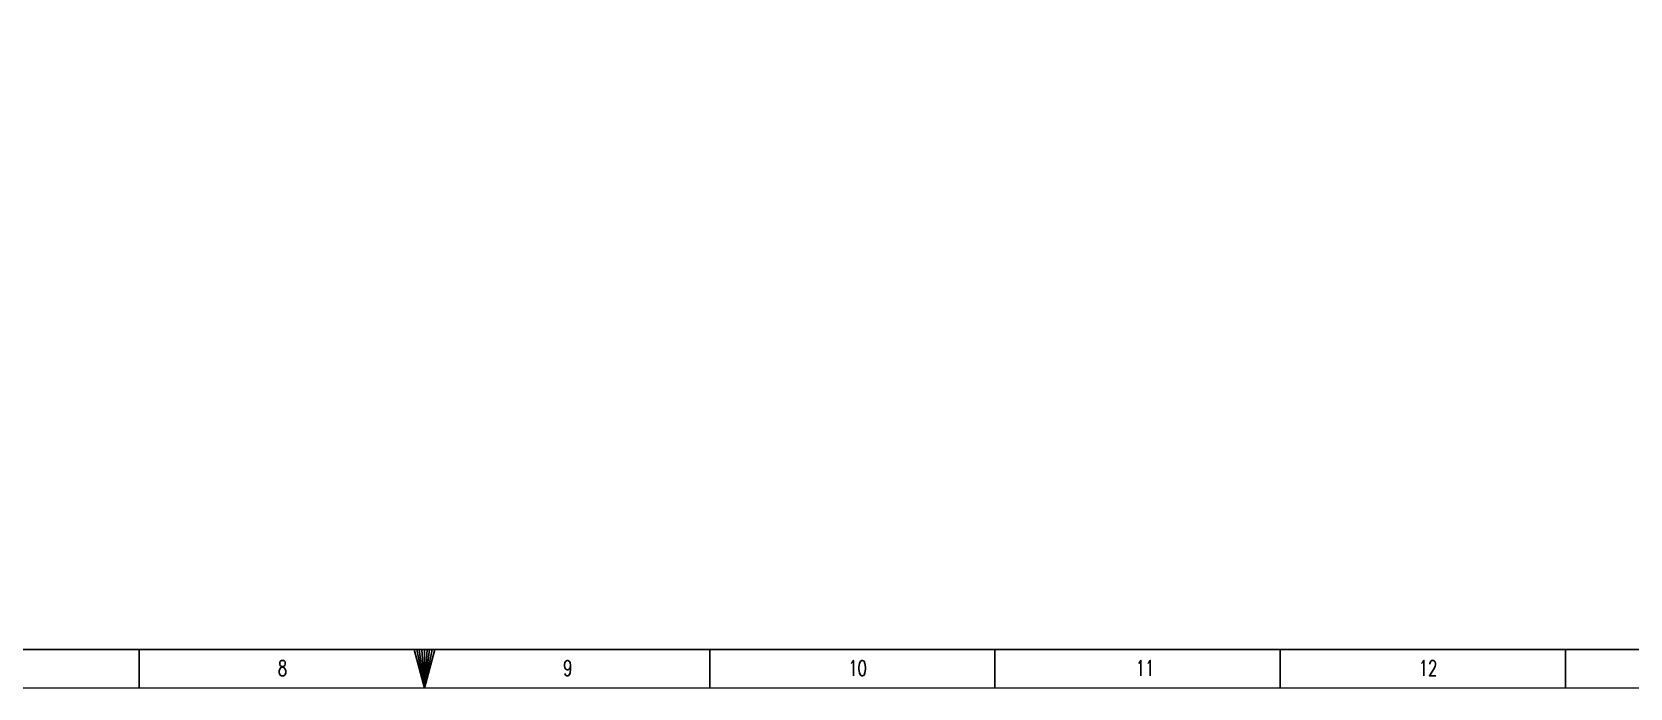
# Model space of a CAD drawing. Header units: inches. Extents: x 19 to 664121, y 34 to 210034.
# Drawn here: x 122979 to 226971, y 34 to 42748 of the extents above; entities that cross this region are included whole.
import ezdxf

# ---------------------------------------------------------------- set-up
doc = ezdxf.new("R2010")
doc.units = ezdxf.units.IN
doc.header["$MEASUREMENT"] = 0
doc.layers.add('Dimension', color=7, linetype='Continuous')
doc.styles.add('TEG BORDER', font='txt_qlt.shx', dxfattribs={"width": 0.7, "bigfont": 'hztxt.shx'})

msp = doc.modelspace()

# ---------------------------------------------------------------- linework, layer by layer
at = {"linetype": 'Continuous'}
msp.add_line((2518.85, 2534.15), (244518.85, 2534.15), dxfattribs=at)
for p, q in [((129956.35, 34.15), (129956.35, 2534.15)), ((148518.85, 34.15), (148518.85, 2534.15)), ((167081.35, 34.15), (167081.35, 2534.15)), ((185643.85, 34.15), (185643.85, 2534.15)), ((204206.35, 34.15), (204206.35, 2534.15)), ((222768.85, 34.15), (222768.85, 2534.15))]:
    msp.add_line(p, q)
at = {"color": 5, "lineweight": 15}
msp.add_lwpolyline([(18.85, 210034.15), (297018.85, 210034.15), (297018.85, 34.15), (18.85, 34.15)], close=True, dxfattribs=at)
msp.add_lwpolyline([(2518.85, 207534.15), (294518.85, 207534.15), (294518.85, 2534.15), (2518.85, 2534.15)], close=True)
msp.add_lwpolyline([(148518.85, 34.15), (147848.97, 2534.15), (149188.72, 2534.15), (148518.85, 34.15), (148016.44, 2534.15), (148183.91, 2534.15), (148518.85, 34.15), (148351.38, 2534.15), (148686.32, 2534.15), (148518.85, 34.15), (148853.78, 2534.15), (149021.25, 2534.15), (148518.85, 34.15)])
at = {"layer": 'Dimension', "color": 9, "lineweight": 20}
msp.add_line((244518.85, 2534.15), (195439.53, 2534.15), dxfattribs=at)

# ---------------------------------------------------------------- texts
at = {"char_height": 1000, "width": 1000, "attachment_point": 7, "style": 'TEG BORDER'}
for s, insert in [('8', (138979.79, 830.81)), ('9', (157542.29, 830.81)), ('10', (176104.79, 830.81)), ('\\pi150;11', (194667.29, 830.81)), ('\\pi-5.6843e-014;12', (213229.79, 830.81))]:
    msp.add_mtext(s, dxfattribs=dict(at, insert=insert))

doc.saveas('drawing.dxf')
